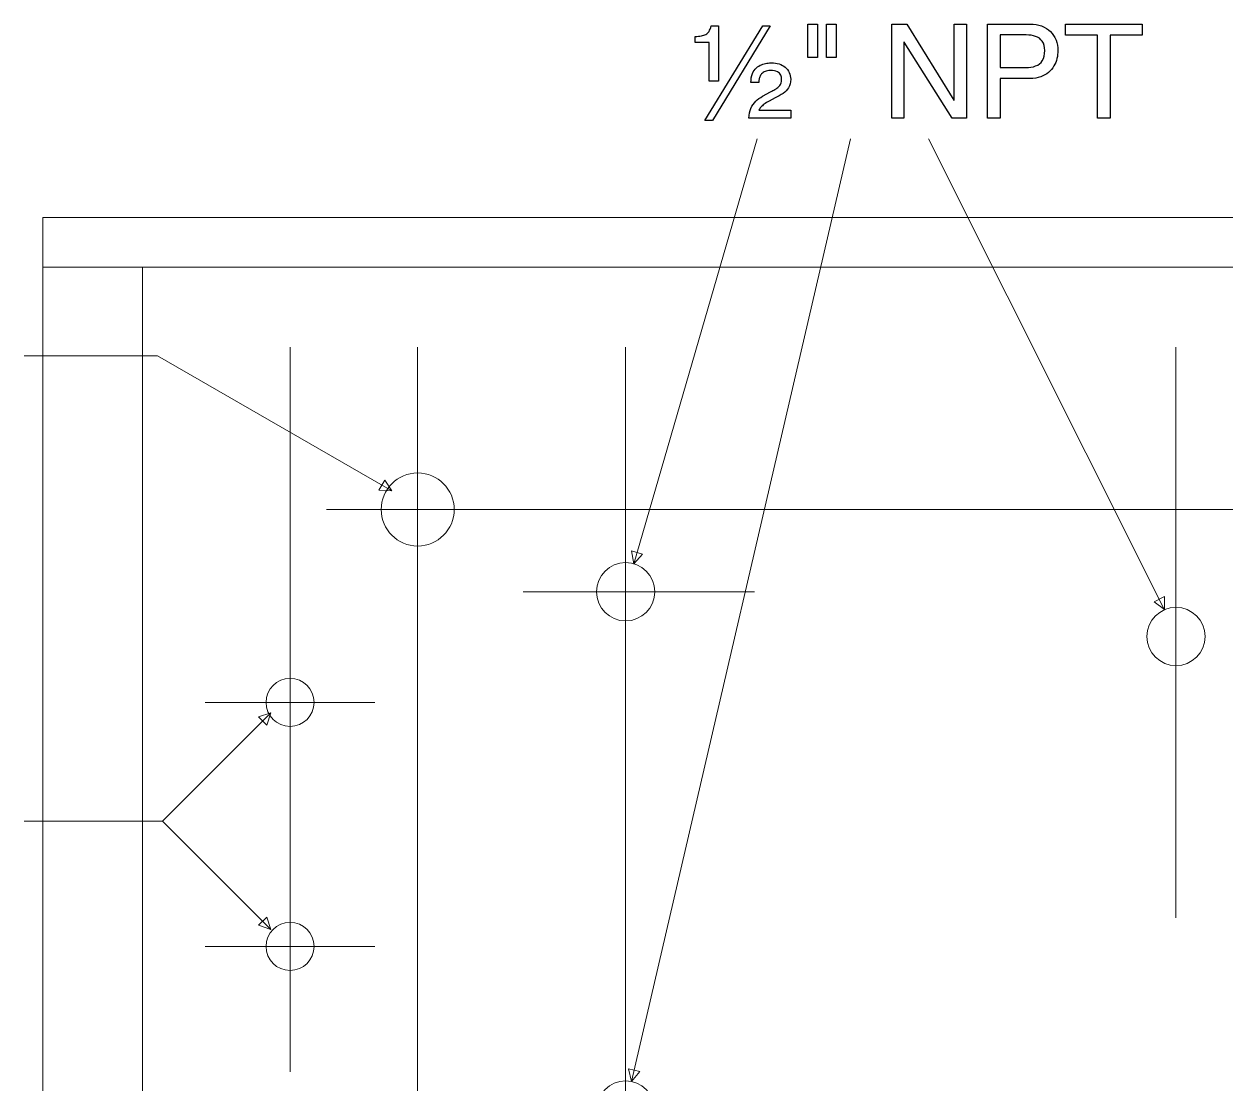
# Model space of a CAD drawing. Header units: inches. Extents: x -3.67 to 3.62, y -4.25 to 4.25.
# Drawn here: x -2.195 to -1.176, y 3.063 to 3.961 of the extents above; entities that cross this region are included whole.
import ezdxf
from ezdxf.lldxf.tags import DXFTag

# ---------------------------------------------------------------- set-up
doc = ezdxf.new("R2010")
doc.units = ezdxf.units.IN
doc.header["$MEASUREMENT"] = 0
doc.layers.add('Dimensions', color=7, linetype='Continuous')
doc.layers.add('Layer 1', color=7, linetype='Continuous')
tags = doc.linetypes.add('New Line1', pattern=[2.3, 1.3, -0.3, 0.4, -0.3]).pattern_tags.tags
tags[10:11] = [DXFTag(74, 4), DXFTag(75, 0), DXFTag(340, '0'), DXFTag(46, 1.0), DXFTag(50, 0.0), DXFTag(44, 0.0), DXFTag(45, 0.0)]
tags[8:9] = [DXFTag(74, 4), DXFTag(75, 0), DXFTag(340, '0'), DXFTag(46, 1.0), DXFTag(50, 0.0), DXFTag(44, 0.0), DXFTag(45, 0.0)]
tags[6:7] = [DXFTag(74, 4), DXFTag(75, 0), DXFTag(340, '0'), DXFTag(46, 1.0), DXFTag(50, 0.0), DXFTag(44, 0.0), DXFTag(45, 0.0)]
tags[4:5] = [DXFTag(74, 4), DXFTag(75, 0), DXFTag(340, '0'), DXFTag(46, 1.0), DXFTag(50, 0.0), DXFTag(44, 0.0), DXFTag(45, 0.0)]
tags = doc.linetypes.add('New Line11', pattern=[2.3, 1.3, -0.3, 0.4, -0.3]).pattern_tags.tags
tags[10:11] = [DXFTag(74, 4), DXFTag(75, 0), DXFTag(340, '0'), DXFTag(46, 1.0), DXFTag(50, 0.0), DXFTag(44, 0.0), DXFTag(45, 0.0)]
tags[8:9] = [DXFTag(74, 4), DXFTag(75, 0), DXFTag(340, '0'), DXFTag(46, 1.0), DXFTag(50, 0.0), DXFTag(44, 0.0), DXFTag(45, 0.0)]
tags[6:7] = [DXFTag(74, 4), DXFTag(75, 0), DXFTag(340, '0'), DXFTag(46, 1.0), DXFTag(50, 0.0), DXFTag(44, 0.0), DXFTag(45, 0.0)]
tags[4:5] = [DXFTag(74, 4), DXFTag(75, 0), DXFTag(340, '0'), DXFTag(46, 1.0), DXFTag(50, 0.0), DXFTag(44, 0.0), DXFTag(45, 0.0)]
tags = doc.linetypes.add('New Line12', pattern=[2.3, 1.3, -0.3, 0.4, -0.3]).pattern_tags.tags
tags[10:11] = [DXFTag(74, 4), DXFTag(75, 0), DXFTag(340, '0'), DXFTag(46, 1.0), DXFTag(50, 0.0), DXFTag(44, 0.0), DXFTag(45, 0.0)]
tags[8:9] = [DXFTag(74, 4), DXFTag(75, 0), DXFTag(340, '0'), DXFTag(46, 1.0), DXFTag(50, 0.0), DXFTag(44, 0.0), DXFTag(45, 0.0)]
tags[6:7] = [DXFTag(74, 4), DXFTag(75, 0), DXFTag(340, '0'), DXFTag(46, 1.0), DXFTag(50, 0.0), DXFTag(44, 0.0), DXFTag(45, 0.0)]
tags[4:5] = [DXFTag(74, 4), DXFTag(75, 0), DXFTag(340, '0'), DXFTag(46, 1.0), DXFTag(50, 0.0), DXFTag(44, 0.0), DXFTag(45, 0.0)]
tags = doc.linetypes.add('New Line13', pattern=[2.3, 1.3, -0.3, 0.4, -0.3]).pattern_tags.tags
tags[10:11] = [DXFTag(74, 4), DXFTag(75, 0), DXFTag(340, '0'), DXFTag(46, 1.0), DXFTag(50, 0.0), DXFTag(44, 0.0), DXFTag(45, 0.0)]
tags[8:9] = [DXFTag(74, 4), DXFTag(75, 0), DXFTag(340, '0'), DXFTag(46, 1.0), DXFTag(50, 0.0), DXFTag(44, 0.0), DXFTag(45, 0.0)]
tags[6:7] = [DXFTag(74, 4), DXFTag(75, 0), DXFTag(340, '0'), DXFTag(46, 1.0), DXFTag(50, 0.0), DXFTag(44, 0.0), DXFTag(45, 0.0)]
tags[4:5] = [DXFTag(74, 4), DXFTag(75, 0), DXFTag(340, '0'), DXFTag(46, 1.0), DXFTag(50, 0.0), DXFTag(44, 0.0), DXFTag(45, 0.0)]
tags = doc.linetypes.add('New Line2', pattern=[2.3, 1.3, -0.3, 0.4, -0.3]).pattern_tags.tags
tags[10:11] = [DXFTag(74, 4), DXFTag(75, 0), DXFTag(340, '0'), DXFTag(46, 1.0), DXFTag(50, 0.0), DXFTag(44, 0.0), DXFTag(45, 0.0)]
tags[8:9] = [DXFTag(74, 4), DXFTag(75, 0), DXFTag(340, '0'), DXFTag(46, 1.0), DXFTag(50, 0.0), DXFTag(44, 0.0), DXFTag(45, 0.0)]
tags[6:7] = [DXFTag(74, 4), DXFTag(75, 0), DXFTag(340, '0'), DXFTag(46, 1.0), DXFTag(50, 0.0), DXFTag(44, 0.0), DXFTag(45, 0.0)]
tags[4:5] = [DXFTag(74, 4), DXFTag(75, 0), DXFTag(340, '0'), DXFTag(46, 1.0), DXFTag(50, 0.0), DXFTag(44, 0.0), DXFTag(45, 0.0)]
tags = doc.linetypes.add('New Line3', pattern=[2.3, 1.3, -0.3, 0.4, -0.3]).pattern_tags.tags
tags[10:11] = [DXFTag(74, 4), DXFTag(75, 0), DXFTag(340, '0'), DXFTag(46, 1.0), DXFTag(50, 0.0), DXFTag(44, 0.0), DXFTag(45, 0.0)]
tags[8:9] = [DXFTag(74, 4), DXFTag(75, 0), DXFTag(340, '0'), DXFTag(46, 1.0), DXFTag(50, 0.0), DXFTag(44, 0.0), DXFTag(45, 0.0)]
tags[6:7] = [DXFTag(74, 4), DXFTag(75, 0), DXFTag(340, '0'), DXFTag(46, 1.0), DXFTag(50, 0.0), DXFTag(44, 0.0), DXFTag(45, 0.0)]
tags[4:5] = [DXFTag(74, 4), DXFTag(75, 0), DXFTag(340, '0'), DXFTag(46, 1.0), DXFTag(50, 0.0), DXFTag(44, 0.0), DXFTag(45, 0.0)]
tags = doc.linetypes.add('New Line6', pattern=[2.3, 1.3, -0.3, 0.4, -0.3]).pattern_tags.tags
tags[10:11] = [DXFTag(74, 4), DXFTag(75, 0), DXFTag(340, '0'), DXFTag(46, 1.0), DXFTag(50, 0.0), DXFTag(44, 0.0), DXFTag(45, 0.0)]
tags[8:9] = [DXFTag(74, 4), DXFTag(75, 0), DXFTag(340, '0'), DXFTag(46, 1.0), DXFTag(50, 0.0), DXFTag(44, 0.0), DXFTag(45, 0.0)]
tags[6:7] = [DXFTag(74, 4), DXFTag(75, 0), DXFTag(340, '0'), DXFTag(46, 1.0), DXFTag(50, 0.0), DXFTag(44, 0.0), DXFTag(45, 0.0)]
tags[4:5] = [DXFTag(74, 4), DXFTag(75, 0), DXFTag(340, '0'), DXFTag(46, 1.0), DXFTag(50, 0.0), DXFTag(44, 0.0), DXFTag(45, 0.0)]
tags = doc.linetypes.add('New Line8', pattern=[2.3, 1.3, -0.3, 0.4, -0.3]).pattern_tags.tags
tags[10:11] = [DXFTag(74, 4), DXFTag(75, 0), DXFTag(340, '0'), DXFTag(46, 1.0), DXFTag(50, 0.0), DXFTag(44, 0.0), DXFTag(45, 0.0)]
tags[8:9] = [DXFTag(74, 4), DXFTag(75, 0), DXFTag(340, '0'), DXFTag(46, 1.0), DXFTag(50, 0.0), DXFTag(44, 0.0), DXFTag(45, 0.0)]
tags[6:7] = [DXFTag(74, 4), DXFTag(75, 0), DXFTag(340, '0'), DXFTag(46, 1.0), DXFTag(50, 0.0), DXFTag(44, 0.0), DXFTag(45, 0.0)]
tags[4:5] = [DXFTag(74, 4), DXFTag(75, 0), DXFTag(340, '0'), DXFTag(46, 1.0), DXFTag(50, 0.0), DXFTag(44, 0.0), DXFTag(45, 0.0)]

msp = doc.modelspace()

# ---------------------------------------------------------------- linework, layer by layer
at = {"layer": 'Dimensions', "color": 250}
for points, knots in [([(-1.6142, 3.9457), (-1.6142, 3.9457), (-1.6142, 3.9128), (-1.6142, 3.9128), (-1.6142, 3.9128), (-1.6142, 3.9128), (-1.6063, 3.9128), (-1.6063, 3.9128), (-1.6063, 3.9128), (-1.6063, 3.9128), (-1.6063, 3.9597), (-1.6063, 3.9597), (-1.6063, 3.9597), (-1.6063, 3.9597), (-1.6125, 3.9597), (-1.6125, 3.9597), (-1.6125, 3.9597), (-1.613, 3.9578), (-1.6136, 3.9563), (-1.6143, 3.9551), (-1.6143, 3.9551), (-1.6151, 3.954), (-1.616, 3.9531), (-1.617, 3.9526), (-1.617, 3.9526), (-1.6181, 3.952), (-1.6193, 3.9516), (-1.6208, 3.9513), (-1.6208, 3.9513), (-1.6224, 3.9511), (-1.6241, 3.9509), (-1.6262, 3.9508), (-1.6262, 3.9508), (-1.6262, 3.9508), (-1.6262, 3.9457), (-1.6262, 3.9457), (-1.6262, 3.9457), (-1.6262, 3.9457), (-1.6142, 3.9457), (-1.6142, 3.9457)], [0, 0, 0, 0, 0.1, 0.1, 0.1, 0.1, 0.2, 0.2, 0.2, 0.2, 0.3, 0.3, 0.3, 0.3, 0.4, 0.4, 0.4, 0.4, 0.5, 0.5, 0.5, 0.5, 0.6, 0.6, 0.6, 0.6, 0.7, 0.7, 0.7, 0.7, 0.8, 0.8, 0.8, 0.8, 0.9, 0.9, 0.9, 0.9, 1, 1, 1, 1]), ([(-1.5624, 3.9597), (-1.5624, 3.9597), (-1.5687, 3.9597), (-1.5687, 3.9597), (-1.5687, 3.9597), (-1.5687, 3.9597), (-1.6178, 3.8795), (-1.6178, 3.8795), (-1.6178, 3.8795), (-1.6178, 3.8795), (-1.6115, 3.8795), (-1.6115, 3.8795), (-1.6115, 3.8795), (-1.6115, 3.8795), (-1.5624, 3.9597), (-1.5624, 3.9597)], [0, 0, 0, 0, 0.25, 0.25, 0.25, 0.25, 0.5, 0.5, 0.5, 0.5, 0.75, 0.75, 0.75, 0.75, 1, 1, 1, 1]), ([(-1.5305, 3.933), (-1.5305, 3.933), (-1.5224, 3.933), (-1.5224, 3.933), (-1.5224, 3.933), (-1.5224, 3.933), (-1.5224, 3.9613), (-1.5224, 3.9613), (-1.5224, 3.9613), (-1.5224, 3.9613), (-1.5305, 3.9613), (-1.5305, 3.9613), (-1.5305, 3.9613), (-1.5305, 3.9613), (-1.5305, 3.933), (-1.5305, 3.933)], [0, 0, 0, 0, 0.25, 0.25, 0.25, 0.25, 0.5, 0.5, 0.5, 0.5, 0.75, 0.75, 0.75, 0.75, 1, 1, 1, 1]), ([(-1.5147, 3.933), (-1.5147, 3.933), (-1.5066, 3.933), (-1.5066, 3.933), (-1.5066, 3.933), (-1.5066, 3.933), (-1.5066, 3.9613), (-1.5066, 3.9613), (-1.5066, 3.9613), (-1.5066, 3.9613), (-1.5147, 3.9613), (-1.5147, 3.9613), (-1.5147, 3.9613), (-1.5147, 3.9613), (-1.5147, 3.933), (-1.5147, 3.933)], [0, 0, 0, 0, 0.25, 0.25, 0.25, 0.25, 0.5, 0.5, 0.5, 0.5, 0.75, 0.75, 0.75, 0.75, 1, 1, 1, 1]), ([(-1.4066, 3.8969), (-1.4066, 3.8969), (-1.4068, 3.8969), (-1.4068, 3.8969), (-1.4068, 3.8969), (-1.4068, 3.8969), (-1.4467, 3.9613), (-1.4467, 3.9613), (-1.4467, 3.9613), (-1.4467, 3.9613), (-1.4595, 3.9613), (-1.4595, 3.9613), (-1.4595, 3.9613), (-1.4595, 3.9613), (-1.4595, 3.8816), (-1.4595, 3.8816), (-1.4595, 3.8816), (-1.4595, 3.8816), (-1.4491, 3.8816), (-1.4491, 3.8816), (-1.4491, 3.8816), (-1.4491, 3.8816), (-1.4491, 3.946), (-1.4491, 3.946), (-1.4491, 3.946), (-1.4491, 3.946), (-1.4488, 3.946), (-1.4488, 3.946), (-1.4488, 3.946), (-1.4488, 3.946), (-1.4083, 3.8816), (-1.4083, 3.8816), (-1.4083, 3.8816), (-1.4083, 3.8816), (-1.3962, 3.8816), (-1.3962, 3.8816), (-1.3962, 3.8816), (-1.3962, 3.8816), (-1.3962, 3.9613), (-1.3962, 3.9613), (-1.3962, 3.9613), (-1.3962, 3.9613), (-1.4066, 3.9613), (-1.4066, 3.9613), (-1.4066, 3.9613), (-1.4066, 3.9613), (-1.4066, 3.8969), (-1.4066, 3.8969)], [0, 0, 0, 0, 0.083333, 0.083333, 0.083333, 0.083333, 0.166667, 0.166667, 0.166667, 0.166667, 0.25, 0.25, 0.25, 0.25, 0.333333, 0.333333, 0.333333, 0.333333, 0.416667, 0.416667, 0.416667, 0.416667, 0.5, 0.5, 0.5, 0.5, 0.583333, 0.583333, 0.583333, 0.583333, 0.666667, 0.666667, 0.666667, 0.666667, 0.75, 0.75, 0.75, 0.75, 0.833333, 0.833333, 0.833333, 0.833333, 0.916667, 0.916667, 0.916667, 0.916667, 1, 1, 1, 1]), ([(-1.3674, 3.9152), (-1.3674, 3.9152), (-1.3423, 3.9152), (-1.3423, 3.9152), (-1.3423, 3.9152), (-1.3388, 3.9153), (-1.3358, 3.9157), (-1.3332, 3.9166), (-1.3332, 3.9166), (-1.3306, 3.9176), (-1.3283, 3.9188), (-1.3265, 3.9204), (-1.3265, 3.9204), (-1.3246, 3.9219), (-1.3231, 3.9238), (-1.322, 3.9258), (-1.322, 3.9258), (-1.3208, 3.9278), (-1.32, 3.9299), (-1.3194, 3.9322), (-1.3194, 3.9322), (-1.3189, 3.9344), (-1.3186, 3.9367), (-1.3186, 3.9389), (-1.3186, 3.9389), (-1.3186, 3.9421), (-1.3192, 3.9451), (-1.3202, 3.9478), (-1.3202, 3.9478), (-1.3213, 3.9506), (-1.3229, 3.9529), (-1.3249, 3.955), (-1.3249, 3.955), (-1.327, 3.957), (-1.3294, 3.9585), (-1.3324, 3.9597), (-1.3324, 3.9597), (-1.3353, 3.9608), (-1.3386, 3.9613), (-1.3423, 3.9613), (-1.3423, 3.9613), (-1.3423, 3.9613), (-1.3782, 3.9613), (-1.3782, 3.9613), (-1.3782, 3.9613), (-1.3782, 3.9613), (-1.3782, 3.8816), (-1.3782, 3.8816), (-1.3782, 3.8816), (-1.3782, 3.8816), (-1.3674, 3.8816), (-1.3674, 3.8816), (-1.3674, 3.8816), (-1.3674, 3.8816), (-1.3674, 3.9152), (-1.3674, 3.9152)], [0, 0, 0, 0, 0.071429, 0.071429, 0.071429, 0.071429, 0.142857, 0.142857, 0.142857, 0.142857, 0.214286, 0.214286, 0.214286, 0.214286, 0.285714, 0.285714, 0.285714, 0.285714, 0.357143, 0.357143, 0.357143, 0.357143, 0.428571, 0.428571, 0.428571, 0.428571, 0.5, 0.5, 0.5, 0.5, 0.571429, 0.571429, 0.571429, 0.571429, 0.642857, 0.642857, 0.642857, 0.642857, 0.714286, 0.714286, 0.714286, 0.714286, 0.785714, 0.785714, 0.785714, 0.785714, 0.857143, 0.857143, 0.857143, 0.857143, 0.928571, 0.928571, 0.928571, 0.928571, 1, 1, 1, 1]), ([(-1.3121, 3.9518), (-1.3121, 3.9518), (-1.2851, 3.9518), (-1.2851, 3.9518), (-1.2851, 3.9518), (-1.2851, 3.9518), (-1.2851, 3.8816), (-1.2851, 3.8816), (-1.2851, 3.8816), (-1.2851, 3.8816), (-1.2743, 3.8816), (-1.2743, 3.8816), (-1.2743, 3.8816), (-1.2743, 3.8816), (-1.2743, 3.9518), (-1.2743, 3.9518), (-1.2743, 3.9518), (-1.2743, 3.9518), (-1.2473, 3.9518), (-1.2473, 3.9518), (-1.2473, 3.9518), (-1.2473, 3.9518), (-1.2473, 3.9613), (-1.2473, 3.9613), (-1.2473, 3.9613), (-1.2473, 3.9613), (-1.3121, 3.9613), (-1.3121, 3.9613), (-1.3121, 3.9613), (-1.3121, 3.9613), (-1.3121, 3.9518), (-1.3121, 3.9518)], [0, 0, 0, 0, 0.125, 0.125, 0.125, 0.125, 0.25, 0.25, 0.25, 0.25, 0.375, 0.375, 0.375, 0.375, 0.5, 0.5, 0.5, 0.5, 0.625, 0.625, 0.625, 0.625, 0.75, 0.75, 0.75, 0.75, 0.875, 0.875, 0.875, 0.875, 1, 1, 1, 1]), ([(-1.3674, 3.9521), (-1.3674, 3.9521), (-1.3455, 3.9521), (-1.3455, 3.9521), (-1.3455, 3.9521), (-1.3425, 3.9521), (-1.3398, 3.9518), (-1.3375, 3.9509), (-1.3375, 3.9509), (-1.3351, 3.9501), (-1.3332, 3.9487), (-1.3318, 3.9467), (-1.3318, 3.9467), (-1.3305, 3.9448), (-1.3298, 3.9421), (-1.3297, 3.9388), (-1.3297, 3.9388), (-1.3298, 3.9352), (-1.3304, 3.9324), (-1.3318, 3.9303), (-1.3318, 3.9303), (-1.3331, 3.9282), (-1.335, 3.9267), (-1.3375, 3.9258), (-1.3375, 3.9258), (-1.3399, 3.9249), (-1.3427, 3.9244), (-1.346, 3.9245), (-1.346, 3.9245), (-1.346, 3.9245), (-1.3674, 3.9245), (-1.3674, 3.9245), (-1.3674, 3.9245), (-1.3674, 3.9245), (-1.3674, 3.9521), (-1.3674, 3.9521)], [0, 0, 0, 0, 0.111111, 0.111111, 0.111111, 0.111111, 0.222222, 0.222222, 0.222222, 0.222222, 0.333333, 0.333333, 0.333333, 0.333333, 0.444444, 0.444444, 0.444444, 0.444444, 0.555556, 0.555556, 0.555556, 0.555556, 0.666667, 0.666667, 0.666667, 0.666667, 0.777778, 0.777778, 0.777778, 0.777778, 0.888889, 0.888889, 0.888889, 0.888889, 1, 1, 1, 1]), ([(-1.5722, 3.9117), (-1.5721, 3.9123), (-1.5721, 3.913), (-1.572, 3.9138), (-1.572, 3.9138), (-1.5718, 3.9147), (-1.5716, 3.9156), (-1.5713, 3.9165), (-1.5713, 3.9165), (-1.5709, 3.9175), (-1.5704, 3.9183), (-1.5697, 3.9192), (-1.5697, 3.9192), (-1.569, 3.92), (-1.568, 3.9207), (-1.5668, 3.9212), (-1.5668, 3.9212), (-1.5656, 3.9217), (-1.564, 3.922), (-1.5622, 3.922), (-1.5622, 3.922), (-1.5597, 3.922), (-1.5578, 3.9216), (-1.5564, 3.9208), (-1.5564, 3.9208), (-1.555, 3.9201), (-1.554, 3.9192), (-1.5535, 3.9181), (-1.5535, 3.9181), (-1.5529, 3.917), (-1.5527, 3.9158), (-1.5528, 3.9147), (-1.5528, 3.9147), (-1.5528, 3.9132), (-1.5531, 3.9119), (-1.5535, 3.9108), (-1.5535, 3.9108), (-1.5539, 3.9098), (-1.5546, 3.9089), (-1.5554, 3.9081), (-1.5554, 3.9081), (-1.5562, 3.9074), (-1.5572, 3.9066), (-1.5584, 3.9059), (-1.5584, 3.9059), (-1.5595, 3.9053), (-1.5608, 3.9046), (-1.5623, 3.9038), (-1.5623, 3.9038), (-1.5623, 3.9038), (-1.569, 3.9001), (-1.569, 3.9001), (-1.569, 3.9001), (-1.5711, 3.899), (-1.573, 3.8976), (-1.5747, 3.8959), (-1.5747, 3.8959), (-1.5764, 3.8943), (-1.5777, 3.8923), (-1.5788, 3.8899), (-1.5788, 3.8899), (-1.5798, 3.8876), (-1.5803, 3.8848), (-1.5805, 3.8816), (-1.5805, 3.8816), (-1.5805, 3.8816), (-1.5451, 3.8816), (-1.5451, 3.8816), (-1.5451, 3.8816), (-1.5451, 3.8816), (-1.5451, 3.8884), (-1.5451, 3.8884), (-1.5451, 3.8884), (-1.5451, 3.8884), (-1.5722, 3.8884), (-1.5722, 3.8884), (-1.5722, 3.8884), (-1.5717, 3.8892), (-1.5711, 3.89), (-1.5703, 3.8909), (-1.5703, 3.8909), (-1.5696, 3.8917), (-1.5687, 3.8926), (-1.5676, 3.8934), (-1.5676, 3.8934), (-1.5664, 3.8943), (-1.565, 3.8952), (-1.5633, 3.8961), (-1.5633, 3.8961), (-1.5633, 3.8961), (-1.5583, 3.8987), (-1.5583, 3.8987), (-1.5583, 3.8987), (-1.5558, 3.8999), (-1.5536, 3.9012), (-1.5516, 3.9025), (-1.5516, 3.9025), (-1.5496, 3.9039), (-1.548, 3.9055), (-1.5469, 3.9074), (-1.5469, 3.9074), (-1.5457, 3.9093), (-1.5451, 3.9117), (-1.5451, 3.9145), (-1.5451, 3.9145), (-1.5451, 3.9166), (-1.5455, 3.9186), (-1.5463, 3.9203), (-1.5463, 3.9203), (-1.5471, 3.922), (-1.5483, 3.9235), (-1.5498, 3.9247), (-1.5498, 3.9247), (-1.5512, 3.9259), (-1.553, 3.9268), (-1.5549, 3.9275), (-1.5549, 3.9275), (-1.5569, 3.9281), (-1.559, 3.9285), (-1.5613, 3.9285), (-1.5613, 3.9285), (-1.5624, 3.9285), (-1.5637, 3.9284), (-1.5652, 3.9282), (-1.5652, 3.9282), (-1.5667, 3.928), (-1.5682, 3.9276), (-1.5698, 3.9269), (-1.5698, 3.9269), (-1.5714, 3.9263), (-1.5729, 3.9254), (-1.5742, 3.9242), (-1.5742, 3.9242), (-1.5756, 3.9229), (-1.5767, 3.9213), (-1.5775, 3.9193), (-1.5775, 3.9193), (-1.5784, 3.9172), (-1.5788, 3.9147), (-1.5788, 3.9117), (-1.5788, 3.9117), (-1.5788, 3.9117), (-1.5722, 3.9117), (-1.5722, 3.9117)], [0, 0, 0, 0, 0.027778, 0.027778, 0.027778, 0.027778, 0.055556, 0.055556, 0.055556, 0.055556, 0.083333, 0.083333, 0.083333, 0.083333, 0.111111, 0.111111, 0.111111, 0.111111, 0.138889, 0.138889, 0.138889, 0.138889, 0.166667, 0.166667, 0.166667, 0.166667, 0.194444, 0.194444, 0.194444, 0.194444, 0.222222, 0.222222, 0.222222, 0.222222, 0.25, 0.25, 0.25, 0.25, 0.277778, 0.277778, 0.277778, 0.277778, 0.305556, 0.305556, 0.305556, 0.305556, 0.333333, 0.333333, 0.333333, 0.333333, 0.361111, 0.361111, 0.361111, 0.361111, 0.388889, 0.388889, 0.388889, 0.388889, 0.416667, 0.416667, 0.416667, 0.416667, 0.444444, 0.444444, 0.444444, 0.444444, 0.472222, 0.472222, 0.472222, 0.472222, 0.5, 0.5, 0.5, 0.5, 0.527778, 0.527778, 0.527778, 0.527778, 0.555556, 0.555556, 0.555556, 0.555556, 0.583333, 0.583333, 0.583333, 0.583333, 0.611111, 0.611111, 0.611111, 0.611111, 0.638889, 0.638889, 0.638889, 0.638889, 0.666667, 0.666667, 0.666667, 0.666667, 0.694444, 0.694444, 0.694444, 0.694444, 0.722222, 0.722222, 0.722222, 0.722222, 0.75, 0.75, 0.75, 0.75, 0.777778, 0.777778, 0.777778, 0.777778, 0.805556, 0.805556, 0.805556, 0.805556, 0.833333, 0.833333, 0.833333, 0.833333, 0.861111, 0.861111, 0.861111, 0.861111, 0.888889, 0.888889, 0.888889, 0.888889, 0.916667, 0.916667, 0.916667, 0.916667, 0.944444, 0.944444, 0.944444, 0.944444, 0.972222, 0.972222, 0.972222, 0.972222, 1, 1, 1, 1])]:
    msp.add_open_spline(points, degree=3, knots=knots, dxfattribs=at)
at = {"layer": 'Dimensions', "color": 250, "lineweight": 5}
for points in [[(-1.6801, 3.0652), (-1.6801, 3.0652), (-1.4945, 3.8642), (-1.4945, 3.8642)], [(-1.6781, 3.5039), (-1.6781, 3.5039), (-1.5735, 3.8642), (-1.5735, 3.8642)], [(-1.2282, 3.465), (-1.2282, 3.465), (-1.4282, 3.8642), (-1.4282, 3.8642)]]:
    msp.add_open_spline(points, degree=3, dxfattribs=at)
for points, knots in [([(-1.8831, 3.5657), (-1.8831, 3.5657), (-2.0817, 3.6803), (-2.0817, 3.6803), (-2.0817, 3.6803), (-2.0817, 3.6803), (-2.1949, 3.6803), (-2.1949, 3.6803)], [0, 0, 0, 0, 0.5, 0.5, 0.5, 0.5, 1, 1, 1, 1]), ([(-1.8831, 3.5657), (-1.8831, 3.5657), (-1.8942, 3.5664), (-1.8942, 3.5664), (-1.8942, 3.5664), (-1.8942, 3.5664), (-1.8892, 3.5749), (-1.8892, 3.5749), (-1.8892, 3.5749), (-1.8892, 3.5749), (-1.8831, 3.5657), (-1.8831, 3.5657)], [0, 0, 0, 0, 0.333333, 0.333333, 0.333333, 0.333333, 0.666667, 0.666667, 0.666667, 0.666667, 1, 1, 1, 1]), ([(-1.6781, 3.5039), (-1.6781, 3.5039), (-1.6801, 3.5148), (-1.6801, 3.5148), (-1.6801, 3.5148), (-1.6801, 3.5148), (-1.6706, 3.512), (-1.6706, 3.512), (-1.6706, 3.512), (-1.6706, 3.512), (-1.6781, 3.5039), (-1.6781, 3.5039)], [0, 0, 0, 0, 0.333333, 0.333333, 0.333333, 0.333333, 0.666667, 0.666667, 0.666667, 0.666667, 1, 1, 1, 1]), ([(-1.2282, 3.4651), (-1.2282, 3.4651), (-1.237, 3.4717), (-1.237, 3.4717), (-1.237, 3.4717), (-1.237, 3.4717), (-1.2282, 3.4761), (-1.2282, 3.4761), (-1.2282, 3.4761), (-1.2282, 3.4761), (-1.2282, 3.4651), (-1.2282, 3.4651)], [0, 0, 0, 0, 0.333333, 0.333333, 0.333333, 0.333333, 0.666667, 0.666667, 0.666667, 0.666667, 1, 1, 1, 1]), ([(-1.9857, 3.3777), (-1.9857, 3.3777), (-2.0775, 3.2859), (-2.0775, 3.2859), (-2.0775, 3.2859), (-2.0775, 3.2859), (-2.1567, 3.2859), (-2.1567, 3.2859)], [0, 0, 0, 0, 0.5, 0.5, 0.5, 0.5, 1, 1, 1, 1]), ([(-1.9857, 3.3777), (-1.9857, 3.3777), (-1.9892, 3.3672), (-1.9892, 3.3672), (-1.9892, 3.3672), (-1.9892, 3.3672), (-1.9962, 3.3742), (-1.9962, 3.3742), (-1.9962, 3.3742), (-1.9962, 3.3742), (-1.9857, 3.3777), (-1.9857, 3.3777)], [0, 0, 0, 0, 0.333333, 0.333333, 0.333333, 0.333333, 0.666667, 0.666667, 0.666667, 0.666667, 1, 1, 1, 1]), ([(-1.9857, 3.1941), (-1.9857, 3.1941), (-2.0775, 3.2859), (-2.0775, 3.2859), (-2.0775, 3.2859), (-2.0775, 3.2859), (-2.1947, 3.2859), (-2.1947, 3.2859)], [0, 0, 0, 0, 0.5, 0.5, 0.5, 0.5, 1, 1, 1, 1]), ([(-1.9857, 3.1941), (-1.9857, 3.1941), (-1.9962, 3.1976), (-1.9962, 3.1976), (-1.9962, 3.1976), (-1.9962, 3.1976), (-1.9892, 3.2045), (-1.9892, 3.2045), (-1.9892, 3.2045), (-1.9892, 3.2045), (-1.9857, 3.1941), (-1.9857, 3.1941)], [0, 0, 0, 0, 0.333333, 0.333333, 0.333333, 0.333333, 0.666667, 0.666667, 0.666667, 0.666667, 1, 1, 1, 1]), ([(-1.6801, 3.0652), (-1.6801, 3.0652), (-1.6827, 3.0759), (-1.6827, 3.0759), (-1.6827, 3.0759), (-1.6827, 3.0759), (-1.6731, 3.0737), (-1.6731, 3.0737), (-1.6731, 3.0737), (-1.6731, 3.0737), (-1.6801, 3.0652), (-1.6801, 3.0652)], [0, 0, 0, 0, 0.333333, 0.333333, 0.333333, 0.333333, 0.666667, 0.666667, 0.666667, 0.666667, 1, 1, 1, 1])]:
    msp.add_open_spline(points, degree=3, knots=knots, dxfattribs=at)
at = {"layer": 'Layer 1', "color": 250, "lineweight": 15}
for points, knots in [([(-0.461, 3.7975), (-0.461, 3.7975), (-2.179, 3.7975), (-2.179, 3.7975), (-2.179, 3.7975), (-2.179, 3.7975), (-2.179, 3.7553), (-2.179, 3.7553), (-2.179, 3.7553), (-2.179, 3.7553), (-0.461, 3.7553), (-0.461, 3.7553), (-0.461, 3.7553), (-0.461, 3.7553), (-0.461, 3.7975), (-0.461, 3.7975)], [0, 0, 0, 0, 0.25, 0.25, 0.25, 0.25, 0.5, 0.5, 0.5, 0.5, 0.75, 0.75, 0.75, 0.75, 1, 1, 1, 1]), ([(-2.0946, 1.3693), (-2.0946, 1.3693), (-2.179, 1.3693), (-2.179, 1.3693), (-2.179, 1.3693), (-2.179, 1.3693), (-2.179, 3.7553), (-2.179, 3.7553), (-2.179, 3.7553), (-2.179, 3.7553), (-2.0946, 3.7553), (-2.0946, 3.7553), (-2.0946, 3.7553), (-2.0946, 3.7553), (-2.0946, 1.3693), (-2.0946, 1.3693)], [0, 0, 0, 0, 0.25, 0.25, 0.25, 0.25, 0.5, 0.5, 0.5, 0.5, 0.75, 0.75, 0.75, 0.75, 1, 1, 1, 1]), ([(-2.0946, 1.3693), (-2.0946, 1.3693), (-1.9445, 1.3693), (-1.9445, 1.3693), (-1.9445, 1.3693), (-1.9445, 1.3693), (-1.9445, 1.5444), (-1.9445, 1.5444), (-1.9445, 1.5444), (-1.9445, 1.5793), (-1.9163, 1.6076), (-1.8814, 1.6076), (-1.8814, 1.6076), (-1.8465, 1.6076), (-1.8182, 1.5793), (-1.8182, 1.5444), (-1.8182, 1.5444), (-1.8182, 1.5444), (-1.8182, 1.3693), (-1.8182, 1.3693), (-1.8182, 1.3693), (-1.8182, 1.3693), (-0.5454, 1.3693), (-0.5454, 1.3693), (-0.5454, 1.3693), (-0.5454, 1.3693), (-0.5454, 3.7553), (-0.5454, 3.7553), (-0.5454, 3.7553), (-0.5454, 3.7553), (-2.0946, 3.7553), (-2.0946, 3.7553), (-2.0946, 3.7553), (-2.0946, 3.7553), (-2.0946, 1.3693), (-2.0946, 1.3693)], [0, 0, 0, 0, 0.111111, 0.111111, 0.111111, 0.111111, 0.222222, 0.222222, 0.222222, 0.222222, 0.333333, 0.333333, 0.333333, 0.333333, 0.444444, 0.444444, 0.444444, 0.444444, 0.555556, 0.555556, 0.555556, 0.555556, 0.666667, 0.666667, 0.666667, 0.666667, 0.777778, 0.777778, 0.777778, 0.777778, 0.888889, 0.888889, 0.888889, 0.888889, 1, 1, 1, 1]), ([(-1.8613, 3.5809), (-1.8442, 3.5809), (-1.8303, 3.567), (-1.8303, 3.5499), (-1.8303, 3.5499), (-1.8303, 3.5329), (-1.8442, 3.519), (-1.8613, 3.519), (-1.8613, 3.519), (-1.8783, 3.519), (-1.8922, 3.5329), (-1.8922, 3.5499), (-1.8922, 3.5499), (-1.8922, 3.567), (-1.8783, 3.5809), (-1.8613, 3.5809)], [0, 0, 0, 0, 0.25, 0.25, 0.25, 0.25, 0.5, 0.5, 0.5, 0.5, 0.75, 0.75, 0.75, 0.75, 1, 1, 1, 1]), ([(-1.685, 3.5049), (-1.6714, 3.5049), (-1.6603, 3.4938), (-1.6603, 3.4802), (-1.6603, 3.4802), (-1.6603, 3.4666), (-1.6714, 3.4555), (-1.685, 3.4555), (-1.685, 3.4555), (-1.6986, 3.4555), (-1.7096, 3.4666), (-1.7096, 3.4802), (-1.7096, 3.4802), (-1.7096, 3.4938), (-1.6986, 3.5049), (-1.685, 3.5049)], [0, 0, 0, 0, 0.25, 0.25, 0.25, 0.25, 0.5, 0.5, 0.5, 0.5, 0.75, 0.75, 0.75, 0.75, 1, 1, 1, 1]), ([(-1.2185, 3.467), (-1.2049, 3.467), (-1.1939, 3.4559), (-1.1939, 3.4423), (-1.1939, 3.4423), (-1.1939, 3.4287), (-1.2049, 3.4176), (-1.2185, 3.4176), (-1.2185, 3.4176), (-1.2321, 3.4176), (-1.2432, 3.4287), (-1.2432, 3.4423), (-1.2432, 3.4423), (-1.2432, 3.4559), (-1.2321, 3.467), (-1.2185, 3.467)], [0, 0, 0, 0, 0.25, 0.25, 0.25, 0.25, 0.5, 0.5, 0.5, 0.5, 0.75, 0.75, 0.75, 0.75, 1, 1, 1, 1]), ([(-1.9694, 3.4068), (-1.9582, 3.4068), (-1.9491, 3.3977), (-1.9491, 3.3864), (-1.9491, 3.3864), (-1.9491, 3.3752), (-1.9582, 3.3661), (-1.9694, 3.3661), (-1.9694, 3.3661), (-1.9807, 3.3661), (-1.9898, 3.3752), (-1.9898, 3.3864), (-1.9898, 3.3864), (-1.9898, 3.3977), (-1.9807, 3.4068), (-1.9694, 3.4068)], [0, 0, 0, 0, 0.25, 0.25, 0.25, 0.25, 0.5, 0.5, 0.5, 0.5, 0.75, 0.75, 0.75, 0.75, 1, 1, 1, 1]), ([(-1.9694, 3.2), (-1.9582, 3.2), (-1.9491, 3.1909), (-1.9491, 3.1797), (-1.9491, 3.1797), (-1.9491, 3.1684), (-1.9582, 3.1593), (-1.9694, 3.1593), (-1.9694, 3.1593), (-1.9807, 3.1593), (-1.9898, 3.1684), (-1.9898, 3.1797), (-1.9898, 3.1797), (-1.9898, 3.1909), (-1.9807, 3.2), (-1.9694, 3.2)], [0, 0, 0, 0, 0.25, 0.25, 0.25, 0.25, 0.5, 0.5, 0.5, 0.5, 0.75, 0.75, 0.75, 0.75, 1, 1, 1, 1]), ([(-1.685, 3.0657), (-1.6714, 3.0657), (-1.6603, 3.0546), (-1.6603, 3.041), (-1.6603, 3.041), (-1.6603, 3.0274), (-1.6714, 3.0163), (-1.685, 3.0163), (-1.685, 3.0163), (-1.6986, 3.0163), (-1.7096, 3.0274), (-1.7096, 3.041), (-1.7096, 3.041), (-1.7096, 3.0546), (-1.6986, 3.0657), (-1.685, 3.0657)], [0, 0, 0, 0, 0.25, 0.25, 0.25, 0.25, 0.5, 0.5, 0.5, 0.5, 0.75, 0.75, 0.75, 0.75, 1, 1, 1, 1])]:
    msp.add_open_spline(points, degree=3, knots=knots, dxfattribs=at)
at = {"layer": 'Layer 1', "color": 250, "linetype": 'New Line2', "lineweight": 13}
msp.add_open_spline([(-1.9694, 3.0733), (-1.9694, 3.0733), (-1.9694, 3.6876), (-1.9694, 3.6876)], degree=3, dxfattribs=at)
at = {"layer": 'Layer 1', "color": 250, "linetype": 'New Line1', "lineweight": 13}
msp.add_open_spline([(-1.8613, 2.5344), (-1.8613, 2.5344), (-1.8613, 3.6876), (-1.8613, 3.6876)], degree=3, dxfattribs=at)
at = {"layer": 'Layer 1', "color": 250, "linetype": 'New Line3', "lineweight": 13}
msp.add_open_spline([(-1.685, 2.8707), (-1.685, 2.8707), (-1.685, 3.6876), (-1.685, 3.6876)], degree=3, dxfattribs=at)
at = {"layer": 'Layer 1', "color": 250, "linetype": 'New Line6', "lineweight": 13}
msp.add_open_spline([(-1.2185, 3.204), (-1.2185, 3.204), (-1.2185, 3.6876), (-1.2185, 3.6876)], degree=3, dxfattribs=at)
at = {"layer": 'Layer 1', "color": 250, "linetype": 'New Line8', "lineweight": 13}
msp.add_open_spline([(-1.9386, 3.5499), (-1.9386, 3.5499), (-0.8511, 3.5499), (-0.8511, 3.5499)], degree=3, dxfattribs=at)
at = {"layer": 'Layer 1', "color": 250, "linetype": 'New Line11', "lineweight": 13}
msp.add_open_spline([(-1.7719, 3.4802), (-1.7719, 3.4802), (-1.5758, 3.4802), (-1.5758, 3.4802)], degree=3, dxfattribs=at)
at = {"layer": 'Layer 1', "color": 250, "linetype": 'New Line12', "lineweight": 13}
msp.add_open_spline([(-2.0414, 3.3864), (-2.0414, 3.3864), (-1.8975, 3.3864), (-1.8975, 3.3864)], degree=3, dxfattribs=at)
at = {"layer": 'Layer 1', "color": 250, "linetype": 'New Line13', "lineweight": 13}
msp.add_open_spline([(-2.0414, 3.1797), (-2.0414, 3.1797), (-1.8975, 3.1797), (-1.8975, 3.1797)], degree=3, dxfattribs=at)

doc.saveas('drawing.dxf')
